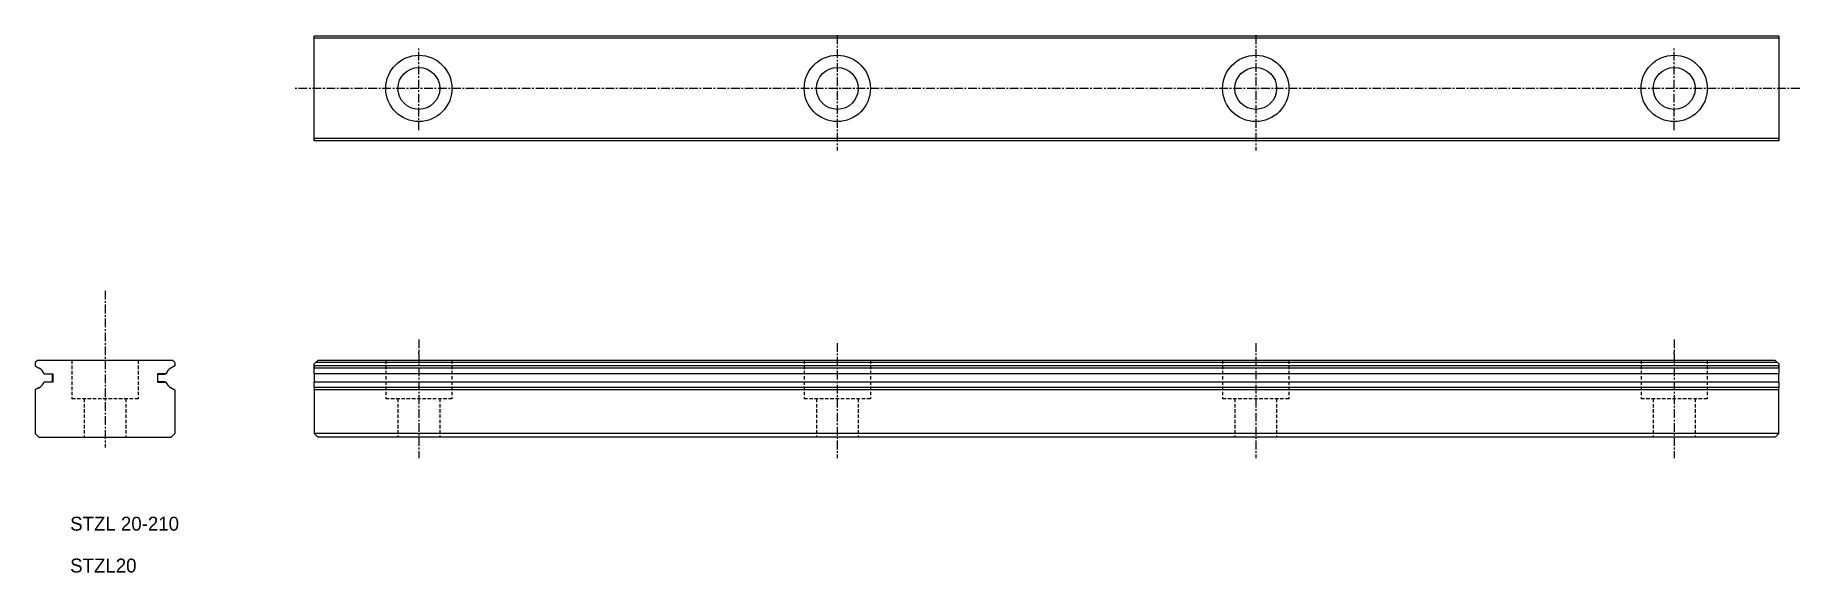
# Model space of a CAD drawing. Extents: x 5 to 258, y 10 to 87.
import ezdxf

# ---------------------------------------------------------------- set-up
doc = ezdxf.new("R2010")
doc.units = 0
doc.linetypes.add('CENTER', pattern=[2, 1.25, -0.25, 0.25, -0.25])
doc.linetypes.add('DASHED', pattern=[0.75, 0.5, -0.25])
doc.layers.get('0').update_dxf_attribs({"linetype": 'CONTINUOUS'})
doc.layers.add('CENTER', color=1, linetype='CENTER')

msp = doc.modelspace()

# ---------------------------------------------------------------- linework, layer by layer
at = {"color": 7, "linetype": 'CONTINUOUS'}
for p, q in [((255, 86.91), (45, 86.91)), ((45, 86.61), (45, 86.91)), ((45, 71.91), (45, 86.91)), ((255, 86.61), (45, 86.61)), ((255, 86.91), (255, 86.61)), ((255, 86.91), (255, 71.91)), ((255, 72.21), (45, 72.21)), ((45, 72.21), (45, 71.91)), ((255, 71.91), (45, 71.91)), ((255, 71.91), (255, 72.21)), ((60, 41.34), (60, 41.64)), ((240, 41.34), (240, 41.64)), ((5.3, 40.41), (5, 40.11)), ((5, 40.11), (5, 39.63)), ((5, 39.63), (5.56, 39.31)), ((24.7, 40.41), (5.3, 40.41)), ((6.28, 38.51), (7.5, 38.51)), ((6.38, 38.46), (6.36, 38.51)), ((7.45, 38.46), (6.38, 38.46)), ((7.45, 37.36), (7.45, 38.46)), ((7.5, 38.51), (7.5, 37.31)), ((23.72, 38.51), (22.5, 38.51)), ((22.5, 38.51), (22.5, 37.31)), ((22.55, 37.36), (22.55, 38.46)), ((22.55, 38.46), (23.62, 38.46)), ((23.62, 38.46), (23.64, 38.51)), ((25, 39.63), (24.44, 39.31)), ((24.7, 40.41), (25, 40.11)), ((25, 40.11), (25, 39.63)), ((45.5, 40.41), (45, 39.91)), ((45, 38.51), (45, 39.91)), ((255, 39.63), (45, 39.63)), ((45, 39.63), (45, 39.31)), ((255, 39.31), (45, 39.31)), ((255, 38.51), (45, 38.51)), ((45, 38.51), (45, 37.31)), ((254.8, 40.11), (45.2, 40.11)), ((254.5, 40.41), (45.5, 40.41)), ((254.5, 40.41), (255, 39.91)), ((255, 39.91), (255, 38.51)), ((255, 39.31), (255, 39.63)), ((255, 37.31), (255, 38.51)), ((5.56, 36.51), (5, 36.18)), ((5, 36.18), (5, 29.91)), ((7.5, 37.31), (6.28, 37.31)), ((6.36, 37.31), (6.38, 37.36)), ((6.38, 37.36), (7.45, 37.36)), ((22.5, 37.31), (23.72, 37.31)), ((23.62, 37.36), (22.55, 37.36)), ((23.64, 37.31), (23.62, 37.36)), ((24.44, 36.51), (25, 36.18)), ((25, 36.18), (25, 29.91)), ((255, 37.31), (45, 37.31)), ((45, 36.51), (45, 37.31)), ((255, 36.51), (45, 36.51)), ((45, 36.51), (45, 36.18)), ((255, 36.18), (45, 36.18)), ((45, 36.18), (45, 29.91)), ((255, 37.31), (255, 36.51)), ((255, 36.18), (255, 36.51)), ((255, 29.91), (255, 36.18)), ((5, 29.91), (5.5, 29.41)), ((5.5, 29.41), (24.5, 29.41)), ((25, 29.91), (24.5, 29.41)), ((45, 29.91), (45.5, 29.41)), ((255, 29.91), (45, 29.91)), ((254.5, 29.41), (45.5, 29.41)), ((255, 29.91), (254.5, 29.41))]:
    msp.add_line(p, q, dxfattribs=at)
at = {"color": 3, "linetype": 'DASHED'}
for p, q in [((10.25, 40.41), (10.25, 34.91)), ((19.75, 40.41), (19.75, 34.91)), ((55.25, 40.41), (55.25, 34.91)), ((64.75, 40.41), (64.75, 34.91)), ((115.25, 40.41), (115.25, 34.91)), ((124.75, 40.41), (124.75, 34.91)), ((175.25, 40.41), (175.25, 34.91)), ((184.75, 40.41), (184.75, 34.91)), ((235.25, 40.41), (235.25, 34.91)), ((244.75, 40.41), (244.75, 34.91)), ((19.75, 34.91), (10.25, 34.91)), ((12, 34.91), (12, 29.41)), ((18, 34.91), (18, 29.41)), ((64.75, 34.91), (55.25, 34.91)), ((57, 34.91), (57, 29.41)), ((63, 34.91), (63, 29.41)), ((124.75, 34.91), (115.25, 34.91)), ((117, 34.91), (117, 29.41)), ((123, 34.91), (123, 29.41)), ((184.75, 34.91), (175.25, 34.91)), ((177, 34.91), (177, 29.41)), ((183, 34.91), (183, 29.41)), ((244.75, 34.91), (235.25, 34.91)), ((237, 34.91), (237, 29.41)), ((243, 34.91), (243, 29.41))]:
    msp.add_line(p, q, dxfattribs=at)
at = {"color": 7, "linetype": 'CONTINUOUS'}
for centre, radius in [((60, 79.41), 4.75), ((120, 79.41), 4.75), ((180, 79.41), 4.75), ((240, 79.41), 4.75), ((60, 79.41), 3), ((120, 79.41), 3), ((180, 79.41), 3), ((240, 79.41), 3)]:
    msp.add_circle(centre, radius, dxfattribs=at)
for centre, start, end in [((4.68, 37.79), 24.1151, 60), ((25.31, 37.79), 120, 155.8849), ((4.68, 38.02), 300, 335.8849), ((25.31, 38.02), 204.1151, 240)]:
    msp.add_arc(centre, 1.75, start, end, dxfattribs=at)
at = {"layer": 'CENTER', "color": 1, "linetype": 'CENTER'}
for p, q in [((120, 87.03), (120, 70.53)), ((180, 87.03), (180, 70.53)), ((60, 73.41), (60, 85.41)), ((240, 73.41), (240, 85.41)), ((258, 79.41), (42, 79.41)), ((15, 50.41), (15, 27.91)), ((60, 43.41), (60, 26.41)), ((240, 43.41), (240, 26.41)), ((120, 42.91), (120, 26.41)), ((180, 42.91), (180, 26.41))]:
    msp.add_line(p, q, dxfattribs=at)

# ---------------------------------------------------------------- texts
at = {"color": 7, "linetype": 'CONTINUOUS'}
for s, p in [('STZL 20-210', (10, 16)), ('STZL20', (10, 10))]:
    msp.add_text(s, height=2, dxfattribs=at).set_placement(p)

doc.saveas('drawing.dxf')
